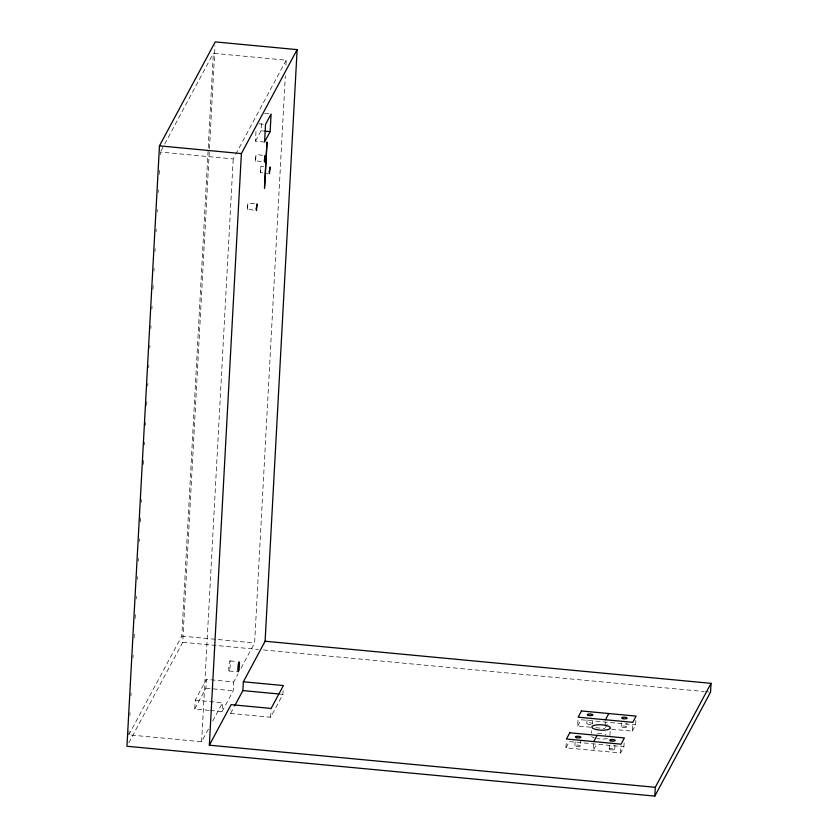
<?xml version="1.0" encoding="UTF-8"?>
<svg xmlns="http://www.w3.org/2000/svg" width="838" height="838" viewBox="0 0 838 838"><rect width="100%" height="100%" fill="white"/><g stroke="black" fill="none" stroke-linecap="round" stroke-linejoin="round"><path stroke-width="0.63" stroke-dasharray="4.19 3.14" d="M208.4 729.123L201.633 741.735L128.832 734.863L129.042 730.946M129.89 715.264L130.037 712.646M130.958 695.655L131.095 693.047M133.001 657.767L133.148 655.148M134.07 638.168L134.279 634.24M135.128 618.559L135.337 614.642M136.185 598.961L136.332 596.352M137.254 579.362L137.39 576.743M138.239 561.072L138.385 558.454M139.307 541.463L139.443 538.855M140.365 521.865L140.575 517.947M141.423 502.266L141.57 499.647M143.476 464.367L143.696 460.45M144.545 444.769L144.681 442.16M145.603 425.17L145.749 422.551M146.66 405.571L146.88 401.643M147.729 385.962L147.865 383.354M148.714 367.673L148.86 365.054M149.782 348.074L149.918 345.455M150.84 328.475L150.976 325.856M151.898 308.866L152.045 306.258M152.966 289.267L153.176 285.349M153.951 270.978L154.098 268.359M155.02 251.379L155.156 248.76M156.078 231.77L156.214 229.162M157.135 212.171L157.282 209.563M158.204 192.572L158.34 189.954M159.189 174.273L159.398 170.355M160.257 154.674L160.393 152.066L233.205 158.937L235.049 155.491M128.832 734.863L181.794 636.105L213.355 53.307L286.167 60.179L285.737 68.014M128.801 742.835L182.715 642.306L215.02 45.818M209.071 710.331L194.762 708.979L195.244 700.17L206.389 679.377L233.697 681.964L238.002 673.93M201.633 741.735L233.205 158.937M194.762 708.979L205.918 688.187L206.389 679.377M210.369 710.446L222.07 711.556L222.541 702.747L195.244 700.17M264.567 142.02L255.464 141.161L256.009 131.105M255.464 141.161L261.037 130.77L261.582 120.703M283.129 690.585L282.919 694.367L270.653 717.234L230.607 713.452L230.817 709.681M222.07 711.556L233.215 690.763L233.697 681.964M241.072 668.2L254.605 642.976L285.318 75.86M270.653 717.234L271.062 709.692M624.121 742.96L623.912 746.742L620.57 752.974L565.964 747.821L566.373 740.279M574.91 745.684L575.119 741.902M590.675 727.216L577.675 725.991L578.084 718.438M580.42 746.082A2.765 0.807 3.1 0 0 576.481 745.087A2.765 0.807 3.1 0 0 576.104 746.469A2.765 0.807 3.1 0 0 580.42 746.082L580.692 741.054M586.851 723.498L587.05 719.727M591.544 733.229L591.68 730.715M592.372 723.718L592.508 721.193M593.608 744.113L593.262 750.398L596.614 744.165M605.109 726.054L605.319 722.283M609.216 749.015L609.415 745.244M609.886 735.565L610.294 728.013M614.736 749.224L614.935 745.453M621.168 726.651L621.367 722.869M620.57 752.974L620.979 745.432M626.677 727.049A2.765 0.807 3.1 0 0 622.728 726.054A2.765 0.807 3.1 0 0 622.351 727.436A2.765 0.807 3.1 0 0 626.677 727.049L626.876 723.278M611.478 729.175L632.281 731.145L632.69 723.603M632.281 731.145L635.623 724.901L635.895 719.873M161.011 150.913L164.091 145.173M164.709 144.021L213.355 53.307M235.667 154.339L286.167 60.179M212.705 721.099L222.541 702.747M230.607 713.452L234.294 706.591M565.964 747.821L569.306 741.578L623.912 746.742M577.675 725.991L581.017 719.748L635.623 724.901M605.528 727.531L607.204 724.409M262.64 155.25L256.061 154.653L255.318 160.687L263.279 161.975M255.475 161.231L256.145 154.642M263.635 166.343L260.869 166.217L260.304 172.607L268.17 173.424M260.367 172.691L261.037 166.092M254.511 203.665L247.933 203.068L247.179 209.102L255.14 210.38M247.336 209.647L248.006 203.047M264.599 113.413L271.093 114.02M259.015 123.804L264.221 124.296M261.037 130.77L263.645 131.011M181.794 636.105L254.605 642.976M182.715 642.306L258.303 649.44M263.52 649.932L704.046 691.528M705.355 691.654L709.262 692.02M230.021 660.899L236.515 661.507M229.078 670.997L236.882 671.73M280.332 694.115L282.919 694.367M205.918 688.187L233.215 690.763M595.87 727.709L604.973 728.568M607.309 738.467A9.218 2.692 3.1 0 1 597.075 738.603M594.299 737.932A9.218 2.692 3.1 0 1 591.607 736.403M597.62 733.585A9.218 2.692 3.1 0 1 606.073 734.381M591.073 724.367A2.765 0.807 3.1 0 1 586.967 723.718A2.765 0.807 3.1 0 1 589.512 722.796A2.765 0.807 3.1 0 1 592.298 723.917M229.78 669.059A5.07 0.66 -84.6 0 0 230.104 660.941A5.07 0.66 -84.6 0 0 228.764 667.823A5.07 0.66 -84.6 0 0 229.78 669.059M610.095 749.622A2.765 0.807 3.1 0 0 614.673 749.434A2.765 0.807 3.1 0 0 611.164 748.303A2.765 0.807 3.1 0 0 610.095 749.622"/><path stroke-width="1.26" d="M265.101 641.238L297.134 49.631L215.23 41.9L159.471 145.854L126.957 746.26L654.813 796.1L710.561 692.146L711.043 683.337L265.101 641.238L243.355 681.776L242.873 690.585L234.902 705.449M711.043 683.337L655.285 787.301L209.343 745.192L241.386 153.595L297.134 49.631M265.196 160.969L265.332 158.424M270.14 131.629L271.093 114.02L265.52 124.422L264.567 142.02L270.14 131.629L264.944 131.137M654.813 796.1L655.285 787.301M209.343 745.192L231.089 704.653L271.135 708.435L283.401 685.557L243.355 681.776M593.744 741.599L597.085 735.355M605.455 719.758L608.797 713.526M159.471 145.854L241.386 153.595M242.873 690.585L279.044 694M256.25 208.683L256.438 210.506L257.109 203.906L256.25 208.683M264.389 160.268L264.578 162.09L265.164 155.512L264.389 160.268M269.281 171.727L269.469 173.55L270.14 166.951L269.281 171.727M266.997 142.24L264.515 188.016L266.997 142.24M569.788 732.779L566.436 739.011L621.042 744.175L624.394 737.932L569.788 732.779M581.488 710.949L578.147 717.181L632.753 722.335L636.094 716.102L581.488 710.949M238.882 669.918A5.07 0.66 -84.6 0 0 239.207 661.811A5.07 0.66 -84.6 0 0 237.866 668.682A5.07 0.66 -84.6 0 0 238.882 669.918M596.237 729.531A9.218 2.692 3.1 0 0 610.294 728.013A9.218 2.692 3.1 0 0 596.74 724.88A9.218 2.692 3.1 0 0 596.237 729.531M610.577 740.813A2.765 0.807 3.1 0 0 615.144 740.624A2.765 0.807 3.1 0 0 611.635 739.504A2.765 0.807 3.1 0 0 610.577 740.813M588.203 715.306A2.765 0.807 3.1 0 0 592.78 715.118A2.765 0.807 3.1 0 0 589.271 713.986A2.765 0.807 3.1 0 0 588.203 715.306M576.575 737.67A2.765 0.807 3.1 0 0 580.891 737.272A2.765 0.807 3.1 0 0 576.953 736.288A2.765 0.807 3.1 0 0 576.575 737.67M622.833 718.627A2.765 0.807 3.1 0 0 627.149 718.239A2.765 0.807 3.1 0 0 623.21 717.255A2.765 0.807 3.1 0 0 622.833 718.627"/></g></svg>
